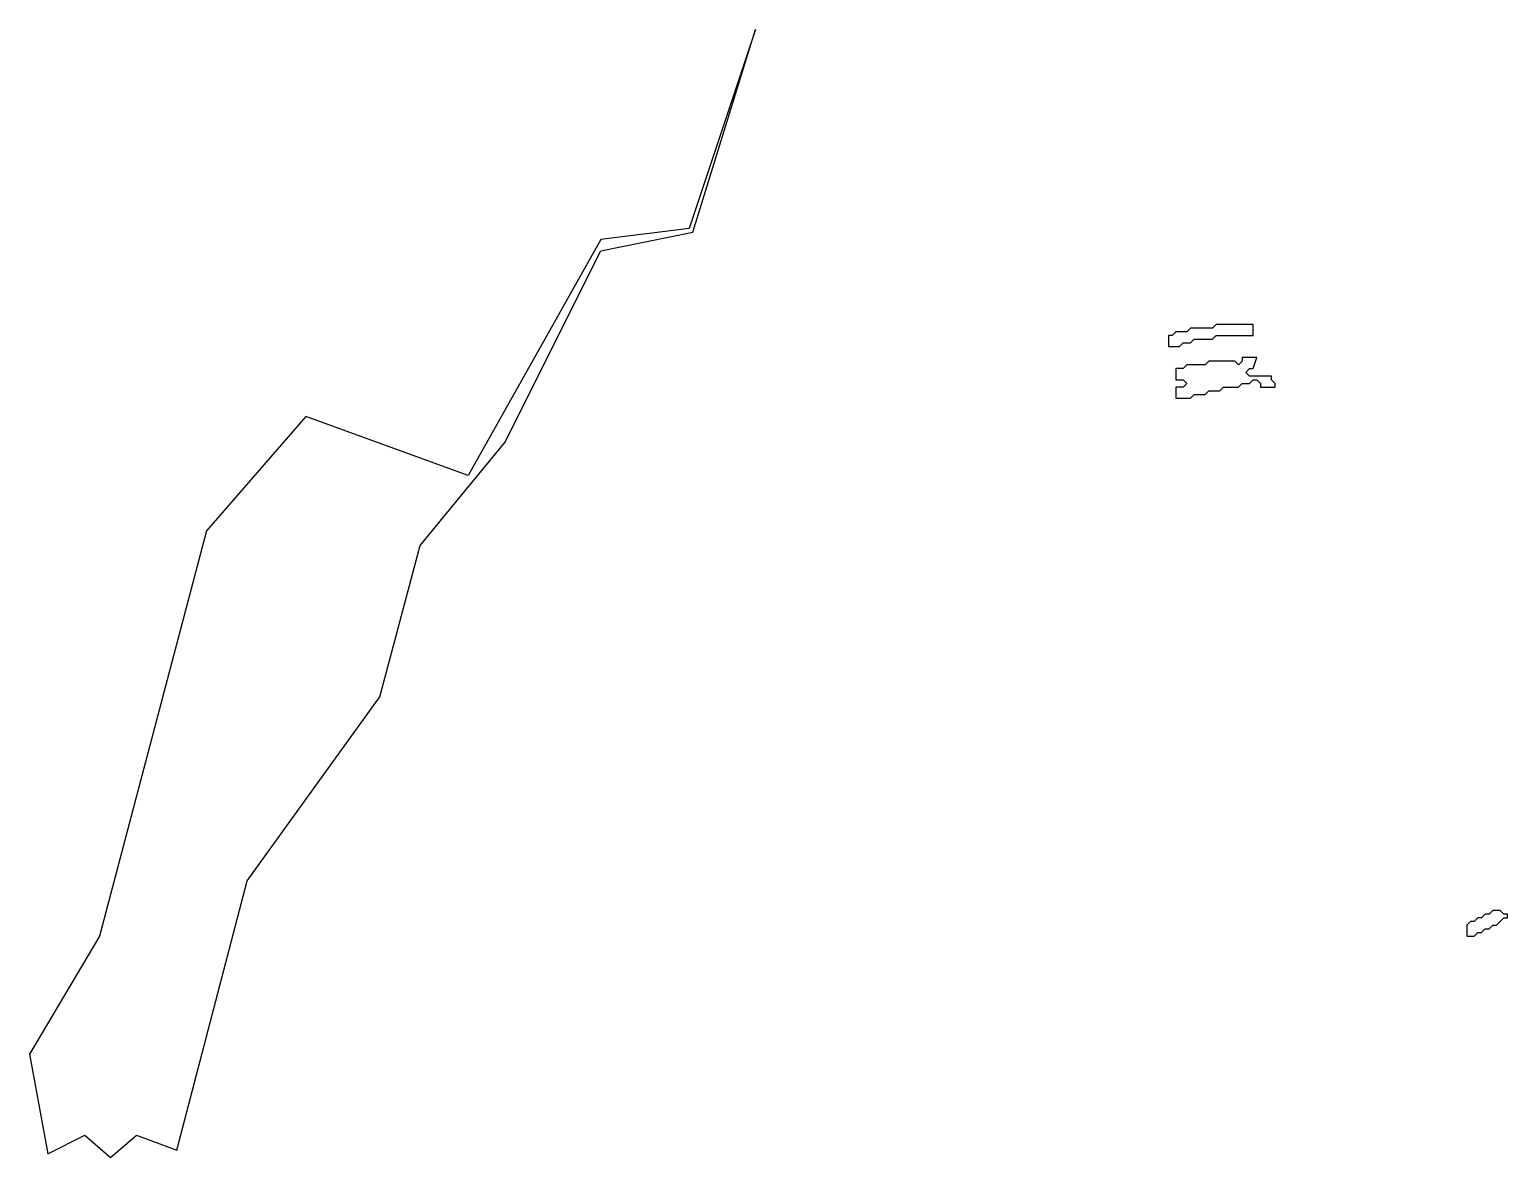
# Model space of a CAD drawing. Header units: millimetres. Extents: x 556 to 957, y 176 to 482.
import ezdxf

# ---------------------------------------------------------------- set-up
doc = ezdxf.new("R2010")
doc.units = ezdxf.units.MM
doc.layers.get('0').update_dxf_attribs({"linetype": 'CONTINUOUS'})

msp = doc.modelspace()

# ---------------------------------------------------------------- linework, layer by layer
for p, q in [((753, 482), (735, 428)), ((736, 427), (753, 482)), ((735, 428), (711, 425)), ((711, 422), (736, 427)), ((711, 425), (675, 361)), ((685, 370), (711, 422)), ((871, 401), (870, 400)), ((877, 401), (871, 401)), ((878, 402), (877, 401)), ((888, 402), (878, 402)), ((888, 399), (888, 402)), ((866, 399), (865, 399)), ((865, 399), (865, 396)), ((867, 400), (866, 399)), ((870, 400), (867, 400)), ((868, 396), (869, 397)), ((869, 397), (871, 397)), ((871, 397), (872, 398)), ((872, 398), (877, 398)), ((877, 398), (878, 399)), ((878, 399), (888, 399)), ((865, 396), (868, 396)), ((889, 393), (885, 393)), ((885, 393), (885, 392)), ((888, 390), (889, 393)), ((869, 390), (867, 390)), ((867, 390), (867, 387)), ((870, 391), (869, 390)), ((875, 391), (870, 391)), ((876, 392), (875, 391)), ((883, 392), (876, 392)), ((884, 391), (883, 392)), ((885, 392), (884, 391)), ((886, 389), (887, 390)), ((887, 388), (886, 389)), ((887, 390), (888, 390)), ((867, 387), (869, 387)), ((869, 385), (867, 385)), ((867, 385), (867, 382)), ((869, 387), (870, 386)), ((870, 386), (869, 385)), ((879, 384), (880, 385)), ((880, 385), (884, 385)), ((884, 385), (885, 386)), ((885, 386), (887, 386)), ((893, 388), (887, 388)), ((887, 386), (888, 387)), ((888, 387), (889, 387)), ((889, 387), (890, 386)), ((890, 386), (890, 385)), ((890, 385), (894, 385)), ((893, 387), (893, 388)), ((894, 386), (893, 387)), ((894, 385), (894, 386)), ((867, 382), (871, 382)), ((871, 382), (872, 383)), ((872, 383), (875, 383)), ((875, 383), (876, 384)), ((876, 384), (879, 384)), ((631, 377), (604, 346)), ((675, 361), (631, 377)), ((662, 342), (685, 370)), ((604, 346), (575, 236)), ((651, 301), (662, 342)), ((615, 251), (651, 301)), ((596, 178), (615, 251)), ((949, 241), (948, 240)), ((950, 241), (949, 241)), ((951, 242), (950, 241)), ((952, 242), (951, 242)), ((953, 243), (952, 242)), ((955, 243), (953, 243)), ((954, 239), (956, 241)), ((956, 242), (955, 243)), ((957, 242), (956, 242)), ((956, 241), (957, 241)), ((957, 241), (957, 242)), ((947, 240), (946, 239)), ((946, 239), (946, 236)), ((948, 240), (947, 240)), ((948, 236), (949, 237)), ((949, 237), (950, 237)), ((950, 237), (951, 238)), ((951, 238), (952, 238)), ((952, 238), (953, 239)), ((953, 239), (954, 239)), ((575, 236), (556, 204)), ((946, 236), (948, 236)), ((556, 204), (561, 177)), ((561, 177), (571, 182)), ((571, 182), (578, 176)), ((578, 176), (585, 182)), ((585, 182), (596, 178))]:
    msp.add_line(p, q)

doc.saveas('drawing.dxf')
